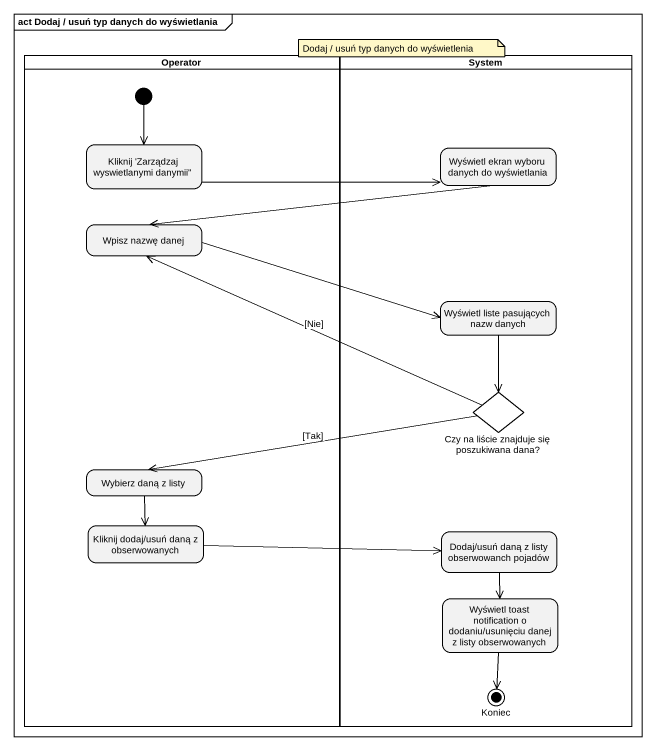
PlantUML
@startuml
mainframe act Dodaj / usuń typ danych do wyświetlania
hide empty description
state Operator <<partition>> {
  state "Kliknij 'Zarządzaj wyswietlanymi danymii''" as Kliknij_Zarządzaj
  state "Wpisz nazwę danej" as Wpisz_nazwę_danej
  state "Wybierz daną z listy" as Wybierz_daną_z_listy
  state "Kliknij dodaj/usuń daną z obserwowanych" as Kliknij_dodaj_usuń_daną_z
  [*] --> Kliknij_Zarządzaj
}
state System <<partition>> {
  state "Wyświetl ekran wyboru danych do wyświetlania" as Wyświetl_ekran_wyboru
  state "Wyświetl liste pasujących nazw danych" as Wyświetl_liste_pasujących
  state "Czy na liście znajduje się poszukiwana dana?" as Czy_na_liście_znajduje_się <<choice>>
  state "Dodaj/usuń daną z listy obserwowanch pojadów" as Dodaj_usuń_daną_z_listy
  state "Wyświetl toast notification o dodaniu/usunięciu danej z listy obserwowanych" as Wyświetl_toast_notification
  state Koniec <<end>>
}
Kliknij_Zarządzaj -right-> Wyświetl_ekran_wyboru
Wyświetl_ekran_wyboru -left-> Wpisz_nazwę_danej
Wpisz_nazwę_danej -right-> Wyświetl_liste_pasujących
Wyświetl_liste_pasujących --> Czy_na_liście_znajduje_się
Czy_na_liście_znajduje_się -left-> Wpisz_nazwę_danej : [Nie]
Czy_na_liście_znajduje_się -left-> Wybierz_daną_z_listy : [Tak]
Wybierz_daną_z_listy --> Kliknij_dodaj_usuń_daną_z
Kliknij_dodaj_usuń_daną_z -right-> Dodaj_usuń_daną_z_listy
Dodaj_usuń_daną_z_listy --> Wyświetl_toast_notification
Wyświetl_toast_notification --> Koniec
note as N1
  Dodaj / usuń typ danych do wyświetlenia
end note
@enduml
